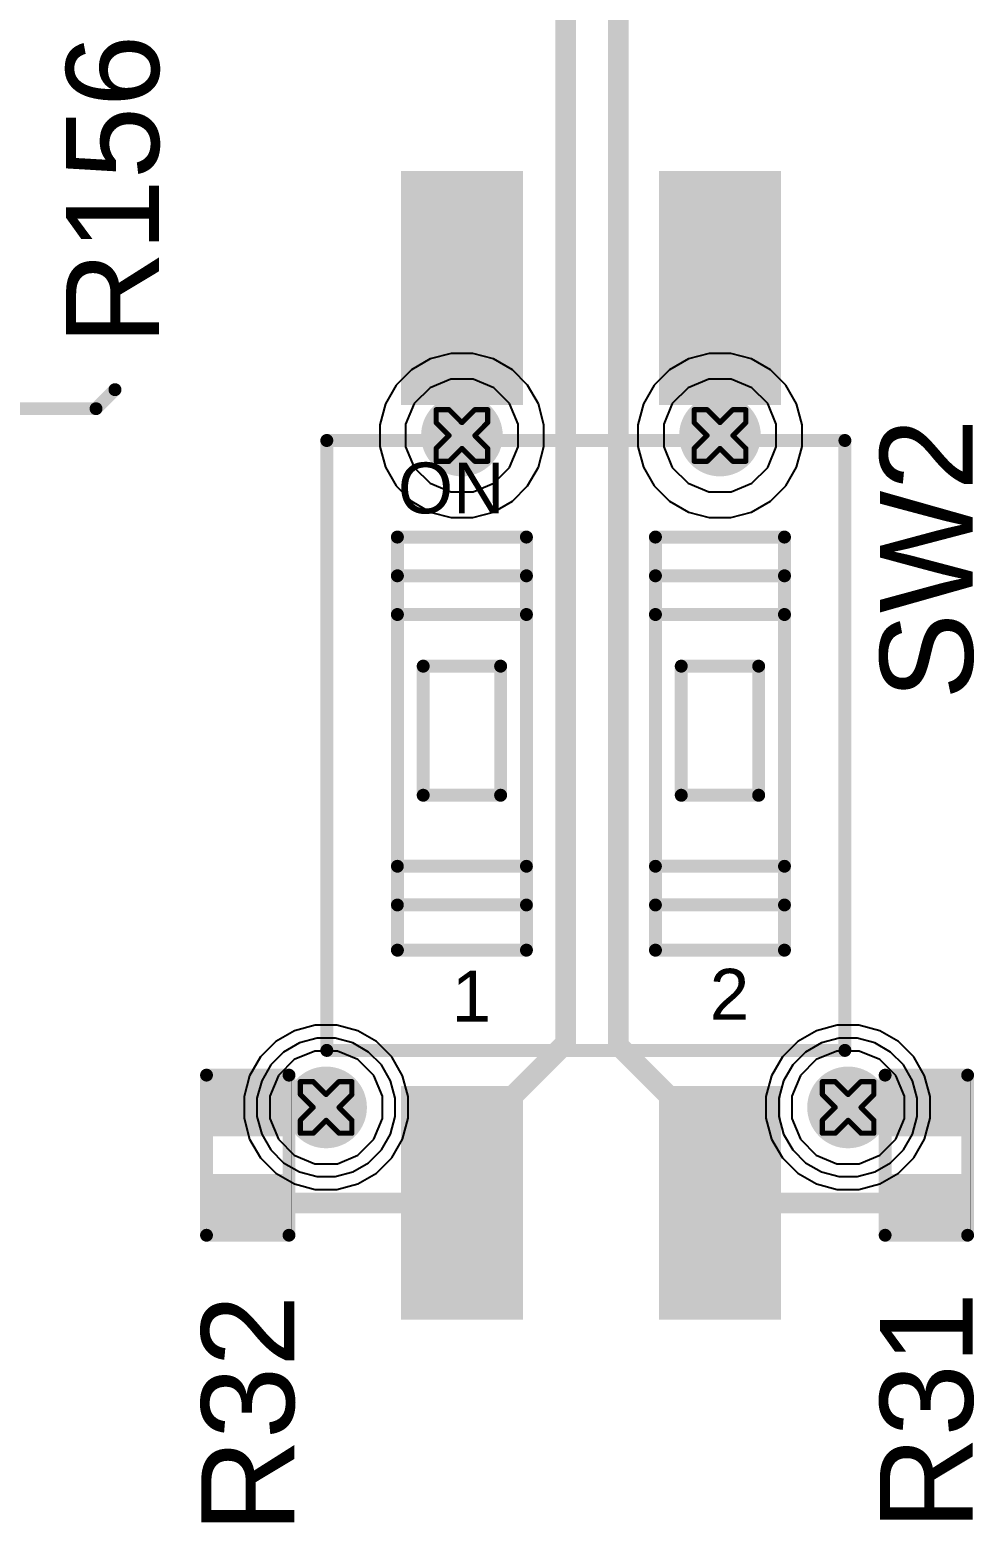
# Model space of a CAD drawing. Header units: inches. Extents: x 0 to 5379, y 0 to 5429.
# Drawn here: x 163.12 to 172.41, y 86.64 to 101.32 of the extents above; entities that cross this region are included whole.
import ezdxf

# ---------------------------------------------------------------- set-up
doc = ezdxf.new("R2010")
doc.units = ezdxf.units.IN
for name, color, linetype in [('Bottom Layer', 5, 'Continuous'), ('Bottom Solder', 6, 'Continuous'), ('Drill Drawing', 1, 'Continuous'), ('GND01', 16, 'Continuous'), ('GND02', 76, 'Continuous'), ('PWR', 156, 'Continuous'), ('SIG 01', 90, 'Continuous'), ('Top Layer', 1, 'Continuous'), ('Top Overlay', 2, 'Continuous'), ('Top Paste', 8, 'Continuous'), ('Top Solder', 216, 'Continuous'), ('Via Holes', 16, 'Continuous')]:
    doc.layers.add(name, color=color, linetype=linetype)
doc.styles.add('Arial', font='', dxfattribs={"height": 0.2})
doc.styles.get('Arial').set_extended_font_data('Arial')

# ---------------------------------------------------------------- blocks, each defined once
blk = doc.blocks.new('DSIC02LSGET_200')
at = {"layer": 'Top Layer'}
for points in [[(-3.4, 1.82), (-3.4, 0.72), (-5.6, 0.72), (-5.6, 1.82)], [(5.6, 1.82), (5.6, 0.72), (3.4, 0.72), (3.4, 1.82)], [(-3.4, -0.72), (-3.4, -1.82), (-5.6, -1.82), (-5.6, -0.72)], [(5.6, -0.72), (5.6, -1.82), (3.4, -1.82), (3.4, -0.72)]]:
    blk.add_hatch(color=1, dxfattribs=at).paths.add_polyline_path(points)
at = {"layer": 'Top Paste'}
for points in [[(-3.4, 1.82), (-3.4, 0.72), (-5.6, 0.72), (-5.6, 1.82)], [(5.6, 1.82), (5.6, 0.72), (3.4, 0.72), (3.4, 1.82)], [(-3.4, -0.72), (-3.4, -1.82), (-5.6, -1.82), (-5.6, -0.72)], [(5.6, -0.72), (5.6, -1.82), (3.4, -1.82), (3.4, -0.72)]]:
    blk.add_hatch(color=8, dxfattribs=at).paths.add_polyline_path(points)
at = {"layer": 'Top Solder'}
for points in [[(-3.35, 1.87), (-3.35, 0.67), (-5.65, 0.67), (-5.65, 1.87)], [(5.65, 1.87), (5.65, 0.67), (3.35, 0.67), (3.35, 1.87)], [(-3.35, -0.67), (-3.35, -1.87), (-5.65, -1.87), (-5.65, -0.67)], [(5.65, -0.67), (5.65, -1.87), (3.35, -1.87), (3.35, -0.67)]]:
    blk.add_hatch(color=216, dxfattribs=at).paths.add_polyline_path(points)
at = {"layer": 'Top Overlay'}
for points in [[(-3, 2.6, 0.127, 0.127, 0), (3, 2.6, 0.127, 0.127, 0)], [(-3, 2.6, 0.127, 0.127, 0), (-3, -2.5, 0.127, 0.127, 0)], [(3, 2.6, 0.127, 0.127, 0), (3, -2.5, 0.127, 0.127, 0)], [(-2.014, 1.905, 0.127, 0.127, 0), (2.05, 1.905, 0.127, 0.127, 0)], [(-2.014, 1.905, 0.127, 0.127, 0), (-2.014, 0.635, 0.127, 0.127, 0)], [(-1.569, 1.905, 0.127, 0.127, 0), (-1.569, 0.635, 0.127, 0.127, 0)], [(-1.188, 1.905, 0.127, 0.127, 0), (-1.188, 0.635, 0.127, 0.127, 0)], [(1.288, 1.905, 0.127, 0.127, 0), (1.288, 0.635, 0.127, 0.127, 0)], [(1.669, 1.905, 0.127, 0.127, 0), (1.669, 0.635, 0.127, 0.127, 0)], [(2.05, 1.905, 0.127, 0.127, 0), (2.05, 0.635, 0.127, 0.127, 0)], [(-0.49, 1.651, 0.127, 0.127, 0), (0.78, 1.651, 0.127, 0.127, 0)], [(-0.49, 1.651, 0.127, 0.127, 0), (-0.49, 0.889, 0.127, 0.127, 0)], [(0.78, 1.651, 0.127, 0.127, 0), (0.78, 0.889, 0.127, 0.127, 0)], [(-0.49, 0.889, 0.127, 0.127, 0), (0.78, 0.889, 0.127, 0.127, 0)], [(-2.014, 0.635, 0.127, 0.127, 0), (2.05, 0.635, 0.127, 0.127, 0)], [(-2.014, -0.635, 0.127, 0.127, 0), (2.05, -0.635, 0.127, 0.127, 0)], [(-2.014, -0.635, 0.127, 0.127, 0), (-2.014, -1.905, 0.127, 0.127, 0)], [(-1.569, -0.635, 0.127, 0.127, 0), (-1.569, -1.905, 0.127, 0.127, 0)], [(-1.188, -0.635, 0.127, 0.127, 0), (-1.188, -1.905, 0.127, 0.127, 0)], [(1.288, -0.635, 0.127, 0.127, 0), (1.288, -1.905, 0.127, 0.127, 0)], [(1.669, -0.635, 0.127, 0.127, 0), (1.669, -1.905, 0.127, 0.127, 0)], [(2.05, -0.635, 0.127, 0.127, 0), (2.05, -1.905, 0.127, 0.127, 0)], [(-0.49, -0.889, 0.127, 0.127, 0), (0.78, -0.889, 0.127, 0.127, 0)], [(-0.49, -0.889, 0.127, 0.127, 0), (-0.49, -1.651, 0.127, 0.127, 0)], [(0.78, -0.889, 0.127, 0.127, 0), (0.78, -1.651, 0.127, 0.127, 0)], [(-0.49, -1.651, 0.127, 0.127, 0), (0.78, -1.651, 0.127, 0.127, 0)], [(-2.014, -1.905, 0.127, 0.127, 0), (2.05, -1.905, 0.127, 0.127, 0)], [(-3, -2.5, 0.127, 0.127, 0), (3, -2.5, 0.127, 0.127, 0)]]:
    blk.add_lwpolyline(points, format="xyseb", dxfattribs=at)
for points in [[(-3.032, 2.6, 0.0635, 0.0635, 1), (-2.968, 2.6, 0.0635, 0.0635, 1)], [(-3.032, 2.6, 0.0635, 0.0635, 1), (-2.968, 2.6, 0.0635, 0.0635, 1)], [(2.968, 2.6, 0.0635, 0.0635, 1), (3.032, 2.6, 0.0635, 0.0635, 1)], [(2.968, 2.6, 0.0635, 0.0635, 1), (3.032, 2.6, 0.0635, 0.0635, 1)], [(-2.046, 1.905, 0.0635, 0.0635, 1), (-1.982, 1.905, 0.0635, 0.0635, 1)], [(-2.046, 1.905, 0.0635, 0.0635, 1), (-1.982, 1.905, 0.0635, 0.0635, 1)], [(-1.601, 1.905, 0.0635, 0.0635, 1), (-1.538, 1.905, 0.0635, 0.0635, 1)], [(-1.22, 1.905, 0.0635, 0.0635, 1), (-1.157, 1.905, 0.0635, 0.0635, 1)], [(1.256, 1.905, 0.0635, 0.0635, 1), (1.32, 1.905, 0.0635, 0.0635, 1)], [(1.637, 1.905, 0.0635, 0.0635, 1), (1.701, 1.905, 0.0635, 0.0635, 1)], [(2.018, 1.905, 0.0635, 0.0635, 1), (2.082, 1.905, 0.0635, 0.0635, 1)], [(2.018, 1.905, 0.0635, 0.0635, 1), (2.082, 1.905, 0.0635, 0.0635, 1)], [(-0.522, 1.651, 0.0635, 0.0635, 1), (-0.458, 1.651, 0.0635, 0.0635, 1)], [(-0.522, 1.651, 0.0635, 0.0635, 1), (-0.458, 1.651, 0.0635, 0.0635, 1)], [(0.748, 1.651, 0.0635, 0.0635, 1), (0.812, 1.651, 0.0635, 0.0635, 1)], [(0.748, 1.651, 0.0635, 0.0635, 1), (0.812, 1.651, 0.0635, 0.0635, 1)], [(-0.522, 0.889, 0.0635, 0.0635, 1), (-0.458, 0.889, 0.0635, 0.0635, 1)], [(-0.522, 0.889, 0.0635, 0.0635, 1), (-0.458, 0.889, 0.0635, 0.0635, 1)], [(0.748, 0.889, 0.0635, 0.0635, 1), (0.812, 0.889, 0.0635, 0.0635, 1)], [(0.748, 0.889, 0.0635, 0.0635, 1), (0.812, 0.889, 0.0635, 0.0635, 1)], [(-2.046, 0.635, 0.0635, 0.0635, 1), (-1.982, 0.635, 0.0635, 0.0635, 1)], [(-2.046, 0.635, 0.0635, 0.0635, 1), (-1.982, 0.635, 0.0635, 0.0635, 1)], [(-1.601, 0.635, 0.0635, 0.0635, 1), (-1.538, 0.635, 0.0635, 0.0635, 1)], [(-1.22, 0.635, 0.0635, 0.0635, 1), (-1.157, 0.635, 0.0635, 0.0635, 1)], [(1.256, 0.635, 0.0635, 0.0635, 1), (1.32, 0.635, 0.0635, 0.0635, 1)], [(1.637, 0.635, 0.0635, 0.0635, 1), (1.701, 0.635, 0.0635, 0.0635, 1)], [(2.018, 0.635, 0.0635, 0.0635, 1), (2.082, 0.635, 0.0635, 0.0635, 1)], [(2.018, 0.635, 0.0635, 0.0635, 1), (2.082, 0.635, 0.0635, 0.0635, 1)], [(-2.046, -0.635, 0.0635, 0.0635, 1), (-1.982, -0.635, 0.0635, 0.0635, 1)], [(-2.046, -0.635, 0.0635, 0.0635, 1), (-1.982, -0.635, 0.0635, 0.0635, 1)], [(-1.601, -0.635, 0.0635, 0.0635, 1), (-1.538, -0.635, 0.0635, 0.0635, 1)], [(-1.22, -0.635, 0.0635, 0.0635, 1), (-1.157, -0.635, 0.0635, 0.0635, 1)], [(1.256, -0.635, 0.0635, 0.0635, 1), (1.32, -0.635, 0.0635, 0.0635, 1)], [(1.637, -0.635, 0.0635, 0.0635, 1), (1.701, -0.635, 0.0635, 0.0635, 1)], [(2.018, -0.635, 0.0635, 0.0635, 1), (2.082, -0.635, 0.0635, 0.0635, 1)], [(2.018, -0.635, 0.0635, 0.0635, 1), (2.082, -0.635, 0.0635, 0.0635, 1)], [(-0.522, -0.889, 0.0635, 0.0635, 1), (-0.458, -0.889, 0.0635, 0.0635, 1)], [(-0.522, -0.889, 0.0635, 0.0635, 1), (-0.458, -0.889, 0.0635, 0.0635, 1)], [(0.748, -0.889, 0.0635, 0.0635, 1), (0.812, -0.889, 0.0635, 0.0635, 1)], [(0.748, -0.889, 0.0635, 0.0635, 1), (0.812, -0.889, 0.0635, 0.0635, 1)], [(-0.522, -1.651, 0.0635, 0.0635, 1), (-0.458, -1.651, 0.0635, 0.0635, 1)], [(-0.522, -1.651, 0.0635, 0.0635, 1), (-0.458, -1.651, 0.0635, 0.0635, 1)], [(0.748, -1.651, 0.0635, 0.0635, 1), (0.812, -1.651, 0.0635, 0.0635, 1)], [(0.748, -1.651, 0.0635, 0.0635, 1), (0.812, -1.651, 0.0635, 0.0635, 1)], [(-2.046, -1.905, 0.0635, 0.0635, 1), (-1.982, -1.905, 0.0635, 0.0635, 1)], [(-2.046, -1.905, 0.0635, 0.0635, 1), (-1.982, -1.905, 0.0635, 0.0635, 1)], [(-1.601, -1.905, 0.0635, 0.0635, 1), (-1.538, -1.905, 0.0635, 0.0635, 1)], [(-1.22, -1.905, 0.0635, 0.0635, 1), (-1.157, -1.905, 0.0635, 0.0635, 1)], [(1.256, -1.905, 0.0635, 0.0635, 1), (1.32, -1.905, 0.0635, 0.0635, 1)], [(1.637, -1.905, 0.0635, 0.0635, 1), (1.701, -1.905, 0.0635, 0.0635, 1)], [(2.018, -1.905, 0.0635, 0.0635, 1), (2.082, -1.905, 0.0635, 0.0635, 1)], [(2.018, -1.905, 0.0635, 0.0635, 1), (2.082, -1.905, 0.0635, 0.0635, 1)], [(-3.032, -2.5, 0.0635, 0.0635, 1), (-2.968, -2.5, 0.0635, 0.0635, 1)], [(-3.032, -2.5, 0.0635, 0.0635, 1), (-2.968, -2.5, 0.0635, 0.0635, 1)], [(2.968, -2.5, 0.0635, 0.0635, 1), (3.032, -2.5, 0.0635, 0.0635, 1)], [(2.968, -2.5, 0.0635, 0.0635, 1), (3.032, -2.5, 0.0635, 0.0635, 1)]]:
    blk.add_lwpolyline(points, format="xyseb", close=True, dxfattribs=at)
at = {"layer": 'Top Overlay', "style": 'Arial'}
for s, p in [('ON', (2.283, 1.9)), ('1', (-2.716, 1.37)), ('2', (-2.698, -1.17))]:
    blk.add_text(s, height=0.5, rotation=270, dxfattribs=at).set_placement(p)
blk = doc.blocks.new('R___0402_707')
at = {"layer": 'Top Layer'}
for points in [[(-0.699, -0.318), (-0.699, 0.318), (-0.241, 0.318), (-0.241, -0.318)], [(0.241, -0.318), (0.241, 0.318), (0.699, 0.318), (0.699, -0.318)]]:
    blk.add_hatch(color=1, dxfattribs=at).paths.add_polyline_path(points)
at = {"layer": 'Top Paste'}
for points in [[(-0.699, -0.318), (-0.699, 0.318), (-0.241, 0.318), (-0.241, -0.318)], [(0.241, -0.318), (0.241, 0.318), (0.699, 0.318), (0.699, -0.318)]]:
    blk.add_hatch(color=8, dxfattribs=at).paths.add_polyline_path(points)
at = {"layer": 'Top Solder'}
for points in [[(-0.754, -0.373), (-0.754, 0.373), (-0.186, 0.373), (-0.186, -0.373)], [(0.186, -0.373), (0.186, 0.373), (0.754, 0.373), (0.754, -0.373)]]:
    blk.add_hatch(color=216, dxfattribs=at).paths.add_polyline_path(points)
at = {"layer": 'Top Overlay'}
for points in [[(-0.787, 0.406, 0.127, 0.127, 0), (0.787, 0.406, 0.127, 0.127, 0)], [(-0.787, 0.406, 0.127, 0.127, 0), (-0.787, -0.406, 0.127, 0.127, 0)], [(0.787, 0.406, 0.127, 0.127, 0), (0.787, -0.406, 0.127, 0.127, 0)], [(-0.787, -0.406, 0.127, 0.127, 0), (0.787, -0.406, 0.127, 0.127, 0)], [(-0.813, -0.432, 0.00323, 0.00323, 0), (0.813, -0.432, 0.00323, 0.00323, 0)]]:
    blk.add_lwpolyline(points, format="xyseb", dxfattribs=at)
for points in [[(-0.819, 0.406, 0.0635, 0.0635, 1), (-0.756, 0.406, 0.0635, 0.0635, 1)], [(-0.819, 0.406, 0.0635, 0.0635, 1), (-0.756, 0.406, 0.0635, 0.0635, 1)], [(0.756, 0.406, 0.0635, 0.0635, 1), (0.819, 0.406, 0.0635, 0.0635, 1)], [(0.756, 0.406, 0.0635, 0.0635, 1), (0.819, 0.406, 0.0635, 0.0635, 1)], [(-0.819, -0.406, 0.0635, 0.0635, 1), (-0.756, -0.406, 0.0635, 0.0635, 1)], [(-0.819, -0.406, 0.0635, 0.0635, 1), (-0.756, -0.406, 0.0635, 0.0635, 1)], [(-0.814, -0.432, 0.00161, 0.00161, 1), (-0.812, -0.432, 0.00161, 0.00161, 1)], [(0.756, -0.406, 0.0635, 0.0635, 1), (0.819, -0.406, 0.0635, 0.0635, 1)], [(0.756, -0.406, 0.0635, 0.0635, 1), (0.819, -0.406, 0.0635, 0.0635, 1)], [(0.812, -0.432, 0.00161, 0.00161, 1), (0.814, -0.432, 0.00161, 0.00161, 1)]]:
    blk.add_lwpolyline(points, format="xyseb", close=True, dxfattribs=at)
blk = doc.blocks.new('R___0402_708')
at = {"layer": 'Top Layer'}
for points in [[(-0.699, -0.318), (-0.699, 0.318), (-0.241, 0.318), (-0.241, -0.318)], [(0.241, -0.318), (0.241, 0.318), (0.699, 0.318), (0.699, -0.318)]]:
    blk.add_hatch(color=1, dxfattribs=at).paths.add_polyline_path(points)
at = {"layer": 'Top Paste'}
for points in [[(-0.699, -0.318), (-0.699, 0.318), (-0.241, 0.318), (-0.241, -0.318)], [(0.241, -0.318), (0.241, 0.318), (0.699, 0.318), (0.699, -0.318)]]:
    blk.add_hatch(color=8, dxfattribs=at).paths.add_polyline_path(points)
at = {"layer": 'Top Solder'}
for points in [[(-0.754, -0.373), (-0.754, 0.373), (-0.186, 0.373), (-0.186, -0.373)], [(0.186, -0.373), (0.186, 0.373), (0.754, 0.373), (0.754, -0.373)]]:
    blk.add_hatch(color=216, dxfattribs=at).paths.add_polyline_path(points)
at = {"layer": 'Top Overlay'}
for points in [[(-0.787, 0.406, 0.127, 0.127, 0), (0.787, 0.406, 0.127, 0.127, 0)], [(-0.787, 0.406, 0.127, 0.127, 0), (-0.787, -0.406, 0.127, 0.127, 0)], [(0.787, 0.406, 0.127, 0.127, 0), (0.787, -0.406, 0.127, 0.127, 0)], [(-0.787, -0.406, 0.127, 0.127, 0), (0.787, -0.406, 0.127, 0.127, 0)], [(-0.813, -0.432, 0.00323, 0.00323, 0), (0.813, -0.432, 0.00323, 0.00323, 0)]]:
    blk.add_lwpolyline(points, format="xyseb", dxfattribs=at)
for points in [[(-0.819, 0.406, 0.0635, 0.0635, 1), (-0.756, 0.406, 0.0635, 0.0635, 1)], [(-0.819, 0.406, 0.0635, 0.0635, 1), (-0.756, 0.406, 0.0635, 0.0635, 1)], [(0.756, 0.406, 0.0635, 0.0635, 1), (0.819, 0.406, 0.0635, 0.0635, 1)], [(0.756, 0.406, 0.0635, 0.0635, 1), (0.819, 0.406, 0.0635, 0.0635, 1)], [(-0.819, -0.406, 0.0635, 0.0635, 1), (-0.756, -0.406, 0.0635, 0.0635, 1)], [(-0.819, -0.406, 0.0635, 0.0635, 1), (-0.756, -0.406, 0.0635, 0.0635, 1)], [(-0.814, -0.432, 0.00161, 0.00161, 1), (-0.812, -0.432, 0.00161, 0.00161, 1)], [(0.756, -0.406, 0.0635, 0.0635, 1), (0.819, -0.406, 0.0635, 0.0635, 1)], [(0.756, -0.406, 0.0635, 0.0635, 1), (0.819, -0.406, 0.0635, 0.0635, 1)], [(0.812, -0.432, 0.00161, 0.00161, 1), (0.814, -0.432, 0.00161, 0.00161, 1)]]:
    blk.add_lwpolyline(points, format="xyseb", close=True, dxfattribs=at)

msp = doc.modelspace()

# ---------------------------------------------------------------- hatches: boundary and pattern name
at = {"layer": 'Bottom Layer'}
h = msp.add_hatch(color=5, dxfattribs=at)
edge = h.paths.add_edge_path()
edge.add_arc((167.371, 97.333), 0.3, 0, 360)
h = msp.add_hatch(color=5, dxfattribs=at)
edge = h.paths.add_edge_path()
edge.add_arc((169.911, 97.333), 0.3, 0, 360)
h = msp.add_hatch(color=5, dxfattribs=at)
edge = h.paths.add_edge_path()
edge.add_arc((166.034, 90.723), 0.3, 0, 360)
h = msp.add_hatch(color=5, dxfattribs=at)
edge = h.paths.add_edge_path()
edge.add_arc((171.172, 90.723), 0.3, 0, 360)
at = {"layer": 'Bottom Solder'}
h = msp.add_hatch(color=6, dxfattribs=at)
edge = h.paths.add_edge_path()
edge.add_arc((167.371, 97.333), 0.402, 0, 360)
h = msp.add_hatch(color=6, dxfattribs=at)
edge = h.paths.add_edge_path()
edge.add_arc((169.911, 97.333), 0.402, 0, 360)
h = msp.add_hatch(color=6, dxfattribs=at)
edge = h.paths.add_edge_path()
edge.add_arc((166.034, 90.723), 0.402, 0, 360)
h = msp.add_hatch(color=6, dxfattribs=at)
edge = h.paths.add_edge_path()
edge.add_arc((171.172, 90.723), 0.402, 0, 360)
at = {"layer": 'GND01'}
h = msp.add_hatch(color=16, dxfattribs=at)
edge = h.paths.add_edge_path()
edge.add_arc((167.371, 97.333), 0.3, 0, 360)
h = msp.add_hatch(color=16, dxfattribs=at)
edge = h.paths.add_edge_path()
edge.add_arc((169.911, 97.333), 0.3, 0, 360)
h = msp.add_hatch(color=16, dxfattribs=at)
edge = h.paths.add_edge_path()
edge.add_arc((166.034, 90.723), 0.3, 0, 360)
h = msp.add_hatch(color=16, dxfattribs=at)
edge = h.paths.add_edge_path()
edge.add_arc((171.172, 90.723), 0.3, 0, 360)
at = {"layer": 'GND02'}
h = msp.add_hatch(color=76, dxfattribs=at)
edge = h.paths.add_edge_path()
edge.add_arc((167.371, 97.333), 0.3, 0, 360)
h = msp.add_hatch(color=76, dxfattribs=at)
edge = h.paths.add_edge_path()
edge.add_arc((169.911, 97.333), 0.3, 0, 360)
h = msp.add_hatch(color=76, dxfattribs=at)
edge = h.paths.add_edge_path()
edge.add_arc((166.034, 90.723), 0.3, 0, 360)
h = msp.add_hatch(color=76, dxfattribs=at)
edge = h.paths.add_edge_path()
edge.add_arc((171.172, 90.723), 0.3, 0, 360)
at = {"layer": 'PWR'}
h = msp.add_hatch(color=156, dxfattribs=at)
edge = h.paths.add_edge_path()
edge.add_arc((167.371, 97.333), 0.3, 0, 360)
h = msp.add_hatch(color=156, dxfattribs=at)
edge = h.paths.add_edge_path()
edge.add_arc((169.911, 97.333), 0.3, 0, 360)
h = msp.add_hatch(color=156, dxfattribs=at)
edge = h.paths.add_edge_path()
edge.add_arc((166.034, 90.723), 0.3, 0, 360)
h = msp.add_hatch(color=156, dxfattribs=at)
edge = h.paths.add_edge_path()
edge.add_arc((171.172, 90.723), 0.3, 0, 360)
at = {"layer": 'SIG 01'}
h = msp.add_hatch(color=90, dxfattribs=at)
edge = h.paths.add_edge_path()
edge.add_arc((167.371, 97.333), 0.3, 0, 360)
h = msp.add_hatch(color=90, dxfattribs=at)
edge = h.paths.add_edge_path()
edge.add_arc((169.911, 97.333), 0.3, 0, 360)
h = msp.add_hatch(color=90, dxfattribs=at)
edge = h.paths.add_edge_path()
edge.add_arc((166.034, 90.723), 0.3, 0, 360)
h = msp.add_hatch(color=90, dxfattribs=at)
edge = h.paths.add_edge_path()
edge.add_arc((171.172, 90.723), 0.3, 0, 360)
at = {"layer": 'Top Layer'}
h = msp.add_hatch(color=1, dxfattribs=at)
edge = h.paths.add_edge_path()
edge.add_arc((167.371, 97.333), 0.3, 0, 360)
h = msp.add_hatch(color=1, dxfattribs=at)
edge = h.paths.add_edge_path()
edge.add_arc((169.911, 97.333), 0.3, 0, 360)
h = msp.add_hatch(color=1, dxfattribs=at)
edge = h.paths.add_edge_path()
edge.add_arc((166.034, 90.723), 0.3, 0, 360)
h = msp.add_hatch(color=1, dxfattribs=at)
edge = h.paths.add_edge_path()
edge.add_arc((171.172, 90.723), 0.3, 0, 360)
at = {"layer": 'Top Solder'}
h = msp.add_hatch(color=216, dxfattribs=at)
edge = h.paths.add_edge_path()
edge.add_arc((167.371, 97.333), 0.402, 0, 360)
h = msp.add_hatch(color=216, dxfattribs=at)
edge = h.paths.add_edge_path()
edge.add_arc((169.911, 97.333), 0.402, 0, 360)
h = msp.add_hatch(color=216, dxfattribs=at)
edge = h.paths.add_edge_path()
edge.add_arc((166.034, 90.723), 0.402, 0, 360)
h = msp.add_hatch(color=216, dxfattribs=at)
edge = h.paths.add_edge_path()
edge.add_arc((171.172, 90.723), 0.402, 0, 360)
at = {"layer": 'Via Holes'}
h = msp.add_hatch(color=7, dxfattribs=at)
edge = h.paths.add_edge_path()
edge.add_arc((167.371, 97.333), 0.15, 0, 360)
h = msp.add_hatch(color=7, dxfattribs=at)
edge = h.paths.add_edge_path()
edge.add_arc((169.911, 97.333), 0.15, 0, 360)
h = msp.add_hatch(color=7, dxfattribs=at)
edge = h.paths.add_edge_path()
edge.add_arc((166.034, 90.723), 0.15, 0, 360)
h = msp.add_hatch(color=7, dxfattribs=at)
edge = h.paths.add_edge_path()
edge.add_arc((171.172, 90.723), 0.15, 0, 360)

# ---------------------------------------------------------------- linework, layer by layer
at = {"layer": 'Bottom Layer'}
for p, q in [((167.06, 98.086), (166.875, 97.979)), ((167.265, 98.141), (167.06, 98.086)), ((167.478, 98.141), (167.265, 98.141)), ((167.683, 98.086), (167.478, 98.141)), ((167.868, 97.979), (167.683, 98.086)), ((169.6, 98.086), (169.415, 97.979)), ((169.805, 98.141), (169.6, 98.086)), ((170.018, 98.141), (169.805, 98.141)), ((170.223, 98.086), (170.018, 98.141)), ((170.408, 97.979), (170.223, 98.086)), ((166.875, 97.979), (166.725, 97.829)), ((168.018, 97.829), (167.868, 97.979)), ((169.415, 97.979), (169.265, 97.829)), ((170.558, 97.829), (170.408, 97.979)), ((166.725, 97.829), (166.618, 97.645)), ((168.124, 97.645), (168.018, 97.829)), ((169.265, 97.829), (169.158, 97.645)), ((170.664, 97.645), (170.558, 97.829)), ((166.618, 97.645), (166.563, 97.439)), ((168.179, 97.439), (168.124, 97.645)), ((169.158, 97.645), (169.103, 97.439)), ((170.719, 97.439), (170.664, 97.645)), ((166.563, 97.439), (166.563, 97.226)), ((168.179, 97.226), (168.179, 97.439)), ((169.103, 97.439), (169.103, 97.226)), ((170.719, 97.226), (170.719, 97.439)), ((166.563, 97.226), (166.618, 97.021)), ((168.124, 97.021), (168.179, 97.226)), ((169.103, 97.226), (169.158, 97.021)), ((170.664, 97.021), (170.719, 97.226)), ((166.618, 97.021), (166.725, 96.837)), ((168.018, 96.837), (168.124, 97.021)), ((169.158, 97.021), (169.265, 96.837)), ((170.558, 96.837), (170.664, 97.021)), ((166.725, 96.837), (166.875, 96.686)), ((167.868, 96.686), (168.018, 96.837)), ((169.265, 96.837), (169.415, 96.686)), ((170.408, 96.686), (170.558, 96.837)), ((166.875, 96.686), (167.06, 96.58)), ((167.683, 96.58), (167.868, 96.686)), ((169.415, 96.686), (169.6, 96.58)), ((170.223, 96.58), (170.408, 96.686)), ((167.06, 96.58), (167.265, 96.525)), ((167.265, 96.525), (167.478, 96.525)), ((167.478, 96.525), (167.683, 96.58)), ((169.6, 96.58), (169.805, 96.525)), ((169.805, 96.525), (170.018, 96.525)), ((170.018, 96.525), (170.223, 96.58)), ((165.722, 91.476), (165.538, 91.37)), ((165.928, 91.531), (165.722, 91.476)), ((166.141, 91.531), (165.928, 91.531)), ((166.346, 91.476), (166.141, 91.531)), ((166.53, 91.37), (166.346, 91.476)), ((170.86, 91.476), (170.676, 91.37)), ((171.066, 91.531), (170.86, 91.476)), ((171.279, 91.531), (171.066, 91.531)), ((171.484, 91.476), (171.279, 91.531)), ((171.668, 91.37), (171.484, 91.476)), ((165.538, 91.37), (165.388, 91.219)), ((166.681, 91.219), (166.53, 91.37)), ((170.676, 91.37), (170.526, 91.219)), ((171.819, 91.219), (171.668, 91.37)), ((165.388, 91.219), (165.281, 91.035)), ((166.787, 91.035), (166.681, 91.219)), ((170.526, 91.219), (170.419, 91.035)), ((171.925, 91.035), (171.819, 91.219)), ((165.281, 91.035), (165.226, 90.83)), ((166.842, 90.83), (166.787, 91.035)), ((170.419, 91.035), (170.364, 90.83)), ((171.98, 90.83), (171.925, 91.035)), ((165.226, 90.83), (165.226, 90.617)), ((166.842, 90.617), (166.842, 90.83)), ((170.364, 90.83), (170.364, 90.617)), ((171.98, 90.617), (171.98, 90.83)), ((165.226, 90.617), (165.281, 90.411)), ((166.787, 90.411), (166.842, 90.617)), ((170.364, 90.617), (170.419, 90.411)), ((171.925, 90.411), (171.98, 90.617)), ((165.281, 90.411), (165.388, 90.227)), ((166.681, 90.227), (166.787, 90.411)), ((170.419, 90.411), (170.526, 90.227)), ((171.819, 90.227), (171.925, 90.411)), ((165.388, 90.227), (165.538, 90.077)), ((166.53, 90.077), (166.681, 90.227)), ((170.526, 90.227), (170.676, 90.077)), ((171.668, 90.077), (171.819, 90.227)), ((165.538, 90.077), (165.722, 89.97)), ((166.346, 89.97), (166.53, 90.077)), ((170.676, 90.077), (170.86, 89.97)), ((171.484, 89.97), (171.668, 90.077)), ((165.722, 89.97), (165.928, 89.915)), ((165.928, 89.915), (166.141, 89.915)), ((166.141, 89.915), (166.346, 89.97)), ((170.86, 89.97), (171.066, 89.915)), ((171.066, 89.915), (171.279, 89.915)), ((171.279, 89.915), (171.484, 89.97))]:
    msp.add_line(p, q, dxfattribs=at)
at = {"layer": 'Drill Drawing'}
for points in [[(167.117, 97.46, 0.0508, 0.0508, 0), (167.117, 97.587, 0.0508, 0.0508, 0)], [(167.117, 97.587, 0.0508, 0.0508, 0), (167.244, 97.587, 0.0508, 0.0508, 0)], [(167.117, 97.46, 0.0508, 0.0508, 0), (167.244, 97.333, 0.0508, 0.0508, 0)], [(167.244, 97.587, 0.0508, 0.0508, 0), (167.371, 97.46, 0.0508, 0.0508, 0)], [(167.371, 97.46, 0.0508, 0.0508, 0), (167.498, 97.587, 0.0508, 0.0508, 0)], [(167.498, 97.587, 0.0508, 0.0508, 0), (167.625, 97.587, 0.0508, 0.0508, 0)], [(167.498, 97.333, 0.0508, 0.0508, 0), (167.625, 97.46, 0.0508, 0.0508, 0)], [(167.625, 97.46, 0.0508, 0.0508, 0), (167.625, 97.587, 0.0508, 0.0508, 0)], [(169.657, 97.46, 0.0508, 0.0508, 0), (169.657, 97.587, 0.0508, 0.0508, 0)], [(169.657, 97.587, 0.0508, 0.0508, 0), (169.784, 97.587, 0.0508, 0.0508, 0)], [(169.657, 97.46, 0.0508, 0.0508, 0), (169.784, 97.333, 0.0508, 0.0508, 0)], [(169.784, 97.587, 0.0508, 0.0508, 0), (169.911, 97.46, 0.0508, 0.0508, 0)], [(169.911, 97.46, 0.0508, 0.0508, 0), (170.038, 97.587, 0.0508, 0.0508, 0)], [(170.038, 97.587, 0.0508, 0.0508, 0), (170.165, 97.587, 0.0508, 0.0508, 0)], [(170.038, 97.333, 0.0508, 0.0508, 0), (170.165, 97.46, 0.0508, 0.0508, 0)], [(170.165, 97.46, 0.0508, 0.0508, 0), (170.165, 97.587, 0.0508, 0.0508, 0)], [(167.117, 97.206, 0.0508, 0.0508, 0), (167.244, 97.333, 0.0508, 0.0508, 0)], [(167.498, 97.333, 0.0508, 0.0508, 0), (167.625, 97.206, 0.0508, 0.0508, 0)], [(169.657, 97.206, 0.0508, 0.0508, 0), (169.784, 97.333, 0.0508, 0.0508, 0)], [(170.038, 97.333, 0.0508, 0.0508, 0), (170.165, 97.206, 0.0508, 0.0508, 0)], [(167.117, 97.079, 0.0508, 0.0508, 0), (167.117, 97.206, 0.0508, 0.0508, 0)], [(167.244, 97.079, 0.0508, 0.0508, 0), (167.371, 97.206, 0.0508, 0.0508, 0)], [(167.371, 97.206, 0.0508, 0.0508, 0), (167.498, 97.079, 0.0508, 0.0508, 0)], [(167.625, 97.079, 0.0508, 0.0508, 0), (167.625, 97.206, 0.0508, 0.0508, 0)], [(169.657, 97.079, 0.0508, 0.0508, 0), (169.657, 97.206, 0.0508, 0.0508, 0)], [(169.784, 97.079, 0.0508, 0.0508, 0), (169.911, 97.206, 0.0508, 0.0508, 0)], [(169.911, 97.206, 0.0508, 0.0508, 0), (170.038, 97.079, 0.0508, 0.0508, 0)], [(170.165, 97.079, 0.0508, 0.0508, 0), (170.165, 97.206, 0.0508, 0.0508, 0)], [(167.117, 97.079, 0.0508, 0.0508, 0), (167.244, 97.079, 0.0508, 0.0508, 0)], [(167.498, 97.079, 0.0508, 0.0508, 0), (167.625, 97.079, 0.0508, 0.0508, 0)], [(169.657, 97.079, 0.0508, 0.0508, 0), (169.784, 97.079, 0.0508, 0.0508, 0)], [(170.038, 97.079, 0.0508, 0.0508, 0), (170.165, 97.079, 0.0508, 0.0508, 0)], [(165.78, 90.85, 0.0508, 0.0508, 0), (165.78, 90.977, 0.0508, 0.0508, 0)], [(165.78, 90.977, 0.0508, 0.0508, 0), (165.907, 90.977, 0.0508, 0.0508, 0)], [(165.78, 90.85, 0.0508, 0.0508, 0), (165.907, 90.723, 0.0508, 0.0508, 0)], [(165.907, 90.977, 0.0508, 0.0508, 0), (166.034, 90.85, 0.0508, 0.0508, 0)], [(166.034, 90.85, 0.0508, 0.0508, 0), (166.161, 90.977, 0.0508, 0.0508, 0)], [(166.161, 90.977, 0.0508, 0.0508, 0), (166.288, 90.977, 0.0508, 0.0508, 0)], [(166.161, 90.723, 0.0508, 0.0508, 0), (166.288, 90.85, 0.0508, 0.0508, 0)], [(166.288, 90.85, 0.0508, 0.0508, 0), (166.288, 90.977, 0.0508, 0.0508, 0)], [(170.918, 90.85, 0.0508, 0.0508, 0), (170.918, 90.977, 0.0508, 0.0508, 0)], [(170.918, 90.977, 0.0508, 0.0508, 0), (171.045, 90.977, 0.0508, 0.0508, 0)], [(170.918, 90.85, 0.0508, 0.0508, 0), (171.045, 90.723, 0.0508, 0.0508, 0)], [(171.045, 90.977, 0.0508, 0.0508, 0), (171.172, 90.85, 0.0508, 0.0508, 0)], [(171.172, 90.85, 0.0508, 0.0508, 0), (171.299, 90.977, 0.0508, 0.0508, 0)], [(171.299, 90.977, 0.0508, 0.0508, 0), (171.426, 90.977, 0.0508, 0.0508, 0)], [(171.299, 90.723, 0.0508, 0.0508, 0), (171.426, 90.85, 0.0508, 0.0508, 0)], [(171.426, 90.85, 0.0508, 0.0508, 0), (171.426, 90.977, 0.0508, 0.0508, 0)], [(165.78, 90.596, 0.0508, 0.0508, 0), (165.907, 90.723, 0.0508, 0.0508, 0)], [(166.161, 90.723, 0.0508, 0.0508, 0), (166.288, 90.596, 0.0508, 0.0508, 0)], [(170.918, 90.596, 0.0508, 0.0508, 0), (171.045, 90.723, 0.0508, 0.0508, 0)], [(171.299, 90.723, 0.0508, 0.0508, 0), (171.426, 90.596, 0.0508, 0.0508, 0)], [(165.78, 90.469, 0.0508, 0.0508, 0), (165.78, 90.596, 0.0508, 0.0508, 0)], [(165.907, 90.469, 0.0508, 0.0508, 0), (166.034, 90.596, 0.0508, 0.0508, 0)], [(166.034, 90.596, 0.0508, 0.0508, 0), (166.161, 90.469, 0.0508, 0.0508, 0)], [(166.288, 90.469, 0.0508, 0.0508, 0), (166.288, 90.596, 0.0508, 0.0508, 0)], [(170.918, 90.469, 0.0508, 0.0508, 0), (170.918, 90.596, 0.0508, 0.0508, 0)], [(171.045, 90.469, 0.0508, 0.0508, 0), (171.172, 90.596, 0.0508, 0.0508, 0)], [(171.172, 90.596, 0.0508, 0.0508, 0), (171.299, 90.469, 0.0508, 0.0508, 0)], [(171.426, 90.469, 0.0508, 0.0508, 0), (171.426, 90.596, 0.0508, 0.0508, 0)], [(165.78, 90.469, 0.0508, 0.0508, 0), (165.907, 90.469, 0.0508, 0.0508, 0)], [(166.161, 90.469, 0.0508, 0.0508, 0), (166.288, 90.469, 0.0508, 0.0508, 0)], [(170.918, 90.469, 0.0508, 0.0508, 0), (171.045, 90.469, 0.0508, 0.0508, 0)], [(171.299, 90.469, 0.0508, 0.0508, 0), (171.426, 90.469, 0.0508, 0.0508, 0)]]:
    msp.add_lwpolyline(points, format="xyseb", dxfattribs=at)
for points in [[(167.105, 97.587, 0.0254, 0.0254, 1), (167.13, 97.587, 0.0254, 0.0254, 1)], [(167.105, 97.587, 0.0254, 0.0254, 1), (167.13, 97.587, 0.0254, 0.0254, 1)], [(167.105, 97.46, 0.0254, 0.0254, 1), (167.13, 97.46, 0.0254, 0.0254, 1)], [(167.105, 97.46, 0.0254, 0.0254, 1), (167.13, 97.46, 0.0254, 0.0254, 1)], [(167.232, 97.587, 0.0254, 0.0254, 1), (167.257, 97.587, 0.0254, 0.0254, 1)], [(167.232, 97.587, 0.0254, 0.0254, 1), (167.257, 97.587, 0.0254, 0.0254, 1)], [(167.359, 97.46, 0.0254, 0.0254, 1), (167.384, 97.46, 0.0254, 0.0254, 1)], [(167.359, 97.46, 0.0254, 0.0254, 1), (167.384, 97.46, 0.0254, 0.0254, 1)], [(167.486, 97.587, 0.0254, 0.0254, 1), (167.511, 97.587, 0.0254, 0.0254, 1)], [(167.486, 97.587, 0.0254, 0.0254, 1), (167.511, 97.587, 0.0254, 0.0254, 1)], [(167.613, 97.587, 0.0254, 0.0254, 1), (167.638, 97.587, 0.0254, 0.0254, 1)], [(167.613, 97.587, 0.0254, 0.0254, 1), (167.638, 97.587, 0.0254, 0.0254, 1)], [(167.613, 97.46, 0.0254, 0.0254, 1), (167.638, 97.46, 0.0254, 0.0254, 1)], [(167.613, 97.46, 0.0254, 0.0254, 1), (167.638, 97.46, 0.0254, 0.0254, 1)], [(169.645, 97.587, 0.0254, 0.0254, 1), (169.67, 97.587, 0.0254, 0.0254, 1)], [(169.645, 97.587, 0.0254, 0.0254, 1), (169.67, 97.587, 0.0254, 0.0254, 1)], [(169.645, 97.46, 0.0254, 0.0254, 1), (169.67, 97.46, 0.0254, 0.0254, 1)], [(169.645, 97.46, 0.0254, 0.0254, 1), (169.67, 97.46, 0.0254, 0.0254, 1)], [(169.772, 97.587, 0.0254, 0.0254, 1), (169.797, 97.587, 0.0254, 0.0254, 1)], [(169.772, 97.587, 0.0254, 0.0254, 1), (169.797, 97.587, 0.0254, 0.0254, 1)], [(169.899, 97.46, 0.0254, 0.0254, 1), (169.924, 97.46, 0.0254, 0.0254, 1)], [(169.899, 97.46, 0.0254, 0.0254, 1), (169.924, 97.46, 0.0254, 0.0254, 1)], [(170.026, 97.587, 0.0254, 0.0254, 1), (170.051, 97.587, 0.0254, 0.0254, 1)], [(170.026, 97.587, 0.0254, 0.0254, 1), (170.051, 97.587, 0.0254, 0.0254, 1)], [(170.153, 97.587, 0.0254, 0.0254, 1), (170.178, 97.587, 0.0254, 0.0254, 1)], [(170.153, 97.587, 0.0254, 0.0254, 1), (170.178, 97.587, 0.0254, 0.0254, 1)], [(170.153, 97.46, 0.0254, 0.0254, 1), (170.178, 97.46, 0.0254, 0.0254, 1)], [(170.153, 97.46, 0.0254, 0.0254, 1), (170.178, 97.46, 0.0254, 0.0254, 1)], [(167.232, 97.333, 0.0254, 0.0254, 1), (167.257, 97.333, 0.0254, 0.0254, 1)], [(167.232, 97.333, 0.0254, 0.0254, 1), (167.257, 97.333, 0.0254, 0.0254, 1)], [(167.486, 97.333, 0.0254, 0.0254, 1), (167.511, 97.333, 0.0254, 0.0254, 1)], [(167.486, 97.333, 0.0254, 0.0254, 1), (167.511, 97.333, 0.0254, 0.0254, 1)], [(169.772, 97.333, 0.0254, 0.0254, 1), (169.797, 97.333, 0.0254, 0.0254, 1)], [(169.772, 97.333, 0.0254, 0.0254, 1), (169.797, 97.333, 0.0254, 0.0254, 1)], [(170.026, 97.333, 0.0254, 0.0254, 1), (170.051, 97.333, 0.0254, 0.0254, 1)], [(170.026, 97.333, 0.0254, 0.0254, 1), (170.051, 97.333, 0.0254, 0.0254, 1)], [(167.105, 97.206, 0.0254, 0.0254, 1), (167.13, 97.206, 0.0254, 0.0254, 1)], [(167.105, 97.206, 0.0254, 0.0254, 1), (167.13, 97.206, 0.0254, 0.0254, 1)], [(167.359, 97.206, 0.0254, 0.0254, 1), (167.384, 97.206, 0.0254, 0.0254, 1)], [(167.359, 97.206, 0.0254, 0.0254, 1), (167.384, 97.206, 0.0254, 0.0254, 1)], [(167.613, 97.206, 0.0254, 0.0254, 1), (167.638, 97.206, 0.0254, 0.0254, 1)], [(167.613, 97.206, 0.0254, 0.0254, 1), (167.638, 97.206, 0.0254, 0.0254, 1)], [(169.645, 97.206, 0.0254, 0.0254, 1), (169.67, 97.206, 0.0254, 0.0254, 1)], [(169.645, 97.206, 0.0254, 0.0254, 1), (169.67, 97.206, 0.0254, 0.0254, 1)], [(169.899, 97.206, 0.0254, 0.0254, 1), (169.924, 97.206, 0.0254, 0.0254, 1)], [(169.899, 97.206, 0.0254, 0.0254, 1), (169.924, 97.206, 0.0254, 0.0254, 1)], [(170.153, 97.206, 0.0254, 0.0254, 1), (170.178, 97.206, 0.0254, 0.0254, 1)], [(170.153, 97.206, 0.0254, 0.0254, 1), (170.178, 97.206, 0.0254, 0.0254, 1)], [(167.105, 97.079, 0.0254, 0.0254, 1), (167.13, 97.079, 0.0254, 0.0254, 1)], [(167.105, 97.079, 0.0254, 0.0254, 1), (167.13, 97.079, 0.0254, 0.0254, 1)], [(167.232, 97.079, 0.0254, 0.0254, 1), (167.257, 97.079, 0.0254, 0.0254, 1)], [(167.232, 97.079, 0.0254, 0.0254, 1), (167.257, 97.079, 0.0254, 0.0254, 1)], [(167.486, 97.079, 0.0254, 0.0254, 1), (167.511, 97.079, 0.0254, 0.0254, 1)], [(167.486, 97.079, 0.0254, 0.0254, 1), (167.511, 97.079, 0.0254, 0.0254, 1)], [(167.613, 97.079, 0.0254, 0.0254, 1), (167.638, 97.079, 0.0254, 0.0254, 1)], [(167.613, 97.079, 0.0254, 0.0254, 1), (167.638, 97.079, 0.0254, 0.0254, 1)], [(169.645, 97.079, 0.0254, 0.0254, 1), (169.67, 97.079, 0.0254, 0.0254, 1)], [(169.645, 97.079, 0.0254, 0.0254, 1), (169.67, 97.079, 0.0254, 0.0254, 1)], [(169.772, 97.079, 0.0254, 0.0254, 1), (169.797, 97.079, 0.0254, 0.0254, 1)], [(169.772, 97.079, 0.0254, 0.0254, 1), (169.797, 97.079, 0.0254, 0.0254, 1)], [(170.026, 97.079, 0.0254, 0.0254, 1), (170.051, 97.079, 0.0254, 0.0254, 1)], [(170.026, 97.079, 0.0254, 0.0254, 1), (170.051, 97.079, 0.0254, 0.0254, 1)], [(170.153, 97.079, 0.0254, 0.0254, 1), (170.178, 97.079, 0.0254, 0.0254, 1)], [(170.153, 97.079, 0.0254, 0.0254, 1), (170.178, 97.079, 0.0254, 0.0254, 1)], [(165.768, 90.977, 0.0254, 0.0254, 1), (165.793, 90.977, 0.0254, 0.0254, 1)], [(165.768, 90.977, 0.0254, 0.0254, 1), (165.793, 90.977, 0.0254, 0.0254, 1)], [(165.768, 90.85, 0.0254, 0.0254, 1), (165.793, 90.85, 0.0254, 0.0254, 1)], [(165.768, 90.85, 0.0254, 0.0254, 1), (165.793, 90.85, 0.0254, 0.0254, 1)], [(165.895, 90.977, 0.0254, 0.0254, 1), (165.92, 90.977, 0.0254, 0.0254, 1)], [(165.895, 90.977, 0.0254, 0.0254, 1), (165.92, 90.977, 0.0254, 0.0254, 1)], [(166.022, 90.85, 0.0254, 0.0254, 1), (166.047, 90.85, 0.0254, 0.0254, 1)], [(166.022, 90.85, 0.0254, 0.0254, 1), (166.047, 90.85, 0.0254, 0.0254, 1)], [(166.149, 90.977, 0.0254, 0.0254, 1), (166.174, 90.977, 0.0254, 0.0254, 1)], [(166.149, 90.977, 0.0254, 0.0254, 1), (166.174, 90.977, 0.0254, 0.0254, 1)], [(166.276, 90.977, 0.0254, 0.0254, 1), (166.301, 90.977, 0.0254, 0.0254, 1)], [(166.276, 90.977, 0.0254, 0.0254, 1), (166.301, 90.977, 0.0254, 0.0254, 1)], [(166.276, 90.85, 0.0254, 0.0254, 1), (166.301, 90.85, 0.0254, 0.0254, 1)], [(166.276, 90.85, 0.0254, 0.0254, 1), (166.301, 90.85, 0.0254, 0.0254, 1)], [(170.906, 90.977, 0.0254, 0.0254, 1), (170.931, 90.977, 0.0254, 0.0254, 1)], [(170.906, 90.977, 0.0254, 0.0254, 1), (170.931, 90.977, 0.0254, 0.0254, 1)], [(170.906, 90.85, 0.0254, 0.0254, 1), (170.931, 90.85, 0.0254, 0.0254, 1)], [(170.906, 90.85, 0.0254, 0.0254, 1), (170.931, 90.85, 0.0254, 0.0254, 1)], [(171.033, 90.977, 0.0254, 0.0254, 1), (171.058, 90.977, 0.0254, 0.0254, 1)], [(171.033, 90.977, 0.0254, 0.0254, 1), (171.058, 90.977, 0.0254, 0.0254, 1)], [(171.16, 90.85, 0.0254, 0.0254, 1), (171.185, 90.85, 0.0254, 0.0254, 1)], [(171.16, 90.85, 0.0254, 0.0254, 1), (171.185, 90.85, 0.0254, 0.0254, 1)], [(171.287, 90.977, 0.0254, 0.0254, 1), (171.312, 90.977, 0.0254, 0.0254, 1)], [(171.287, 90.977, 0.0254, 0.0254, 1), (171.312, 90.977, 0.0254, 0.0254, 1)], [(171.414, 90.977, 0.0254, 0.0254, 1), (171.439, 90.977, 0.0254, 0.0254, 1)], [(171.414, 90.977, 0.0254, 0.0254, 1), (171.439, 90.977, 0.0254, 0.0254, 1)], [(171.414, 90.85, 0.0254, 0.0254, 1), (171.439, 90.85, 0.0254, 0.0254, 1)], [(171.414, 90.85, 0.0254, 0.0254, 1), (171.439, 90.85, 0.0254, 0.0254, 1)], [(165.895, 90.723, 0.0254, 0.0254, 1), (165.92, 90.723, 0.0254, 0.0254, 1)], [(165.895, 90.723, 0.0254, 0.0254, 1), (165.92, 90.723, 0.0254, 0.0254, 1)], [(166.149, 90.723, 0.0254, 0.0254, 1), (166.174, 90.723, 0.0254, 0.0254, 1)], [(166.149, 90.723, 0.0254, 0.0254, 1), (166.174, 90.723, 0.0254, 0.0254, 1)], [(171.033, 90.723, 0.0254, 0.0254, 1), (171.058, 90.723, 0.0254, 0.0254, 1)], [(171.033, 90.723, 0.0254, 0.0254, 1), (171.058, 90.723, 0.0254, 0.0254, 1)], [(171.287, 90.723, 0.0254, 0.0254, 1), (171.312, 90.723, 0.0254, 0.0254, 1)], [(171.287, 90.723, 0.0254, 0.0254, 1), (171.312, 90.723, 0.0254, 0.0254, 1)], [(165.768, 90.596, 0.0254, 0.0254, 1), (165.793, 90.596, 0.0254, 0.0254, 1)], [(165.768, 90.596, 0.0254, 0.0254, 1), (165.793, 90.596, 0.0254, 0.0254, 1)], [(166.022, 90.596, 0.0254, 0.0254, 1), (166.047, 90.596, 0.0254, 0.0254, 1)], [(166.022, 90.596, 0.0254, 0.0254, 1), (166.047, 90.596, 0.0254, 0.0254, 1)], [(166.276, 90.596, 0.0254, 0.0254, 1), (166.301, 90.596, 0.0254, 0.0254, 1)], [(166.276, 90.596, 0.0254, 0.0254, 1), (166.301, 90.596, 0.0254, 0.0254, 1)], [(170.906, 90.596, 0.0254, 0.0254, 1), (170.931, 90.596, 0.0254, 0.0254, 1)], [(170.906, 90.596, 0.0254, 0.0254, 1), (170.931, 90.596, 0.0254, 0.0254, 1)], [(171.16, 90.596, 0.0254, 0.0254, 1), (171.185, 90.596, 0.0254, 0.0254, 1)], [(171.16, 90.596, 0.0254, 0.0254, 1), (171.185, 90.596, 0.0254, 0.0254, 1)], [(171.414, 90.596, 0.0254, 0.0254, 1), (171.439, 90.596, 0.0254, 0.0254, 1)], [(171.414, 90.596, 0.0254, 0.0254, 1), (171.439, 90.596, 0.0254, 0.0254, 1)], [(165.768, 90.469, 0.0254, 0.0254, 1), (165.793, 90.469, 0.0254, 0.0254, 1)], [(165.768, 90.469, 0.0254, 0.0254, 1), (165.793, 90.469, 0.0254, 0.0254, 1)], [(165.895, 90.469, 0.0254, 0.0254, 1), (165.92, 90.469, 0.0254, 0.0254, 1)], [(165.895, 90.469, 0.0254, 0.0254, 1), (165.92, 90.469, 0.0254, 0.0254, 1)], [(166.149, 90.469, 0.0254, 0.0254, 1), (166.174, 90.469, 0.0254, 0.0254, 1)], [(166.149, 90.469, 0.0254, 0.0254, 1), (166.174, 90.469, 0.0254, 0.0254, 1)], [(166.276, 90.469, 0.0254, 0.0254, 1), (166.301, 90.469, 0.0254, 0.0254, 1)], [(166.276, 90.469, 0.0254, 0.0254, 1), (166.301, 90.469, 0.0254, 0.0254, 1)], [(170.906, 90.469, 0.0254, 0.0254, 1), (170.931, 90.469, 0.0254, 0.0254, 1)], [(170.906, 90.469, 0.0254, 0.0254, 1), (170.931, 90.469, 0.0254, 0.0254, 1)], [(171.033, 90.469, 0.0254, 0.0254, 1), (171.058, 90.469, 0.0254, 0.0254, 1)], [(171.033, 90.469, 0.0254, 0.0254, 1), (171.058, 90.469, 0.0254, 0.0254, 1)], [(171.287, 90.469, 0.0254, 0.0254, 1), (171.312, 90.469, 0.0254, 0.0254, 1)], [(171.287, 90.469, 0.0254, 0.0254, 1), (171.312, 90.469, 0.0254, 0.0254, 1)], [(171.414, 90.469, 0.0254, 0.0254, 1), (171.439, 90.469, 0.0254, 0.0254, 1)], [(171.414, 90.469, 0.0254, 0.0254, 1), (171.439, 90.469, 0.0254, 0.0254, 1)]]:
    msp.add_lwpolyline(points, format="xyseb", close=True, dxfattribs=at)
at = {"layer": 'GND01'}
for p, q in [((165.721, 91.193), (165.565, 91.037)), ((165.924, 91.277), (165.721, 91.193)), ((166.145, 91.277), (165.924, 91.277)), ((166.348, 91.193), (166.145, 91.277)), ((166.504, 91.037), (166.348, 91.193)), ((170.858, 91.193), (170.703, 91.037)), ((171.062, 91.277), (170.858, 91.193)), ((171.282, 91.277), (171.062, 91.277)), ((171.486, 91.193), (171.282, 91.277)), ((171.642, 91.037), (171.486, 91.193)), ((165.565, 91.037), (165.48, 90.834)), ((166.588, 90.834), (166.504, 91.037)), ((170.703, 91.037), (170.618, 90.834)), ((171.726, 90.834), (171.642, 91.037)), ((165.48, 90.834), (165.48, 90.613)), ((166.588, 90.613), (166.588, 90.834)), ((170.618, 90.834), (170.618, 90.613)), ((171.726, 90.613), (171.726, 90.834)), ((165.48, 90.613), (165.565, 90.41)), ((166.504, 90.41), (166.588, 90.613)), ((170.618, 90.613), (170.703, 90.41)), ((171.642, 90.41), (171.726, 90.613)), ((165.565, 90.41), (165.721, 90.254)), ((166.348, 90.254), (166.504, 90.41)), ((170.703, 90.41), (170.858, 90.254)), ((171.486, 90.254), (171.642, 90.41)), ((165.721, 90.254), (165.924, 90.169)), ((165.924, 90.169), (166.145, 90.169)), ((166.145, 90.169), (166.348, 90.254)), ((170.858, 90.254), (171.062, 90.169)), ((171.062, 90.169), (171.282, 90.169)), ((171.282, 90.169), (171.486, 90.254))]:
    msp.add_line(p, q, dxfattribs=at)
at = {"layer": 'GND02'}
for p, q in [((165.721, 91.193), (165.565, 91.037)), ((165.924, 91.277), (165.721, 91.193)), ((166.145, 91.277), (165.924, 91.277)), ((166.348, 91.193), (166.145, 91.277)), ((166.504, 91.037), (166.348, 91.193)), ((170.858, 91.193), (170.703, 91.037)), ((171.062, 91.277), (170.858, 91.193)), ((171.282, 91.277), (171.062, 91.277)), ((171.486, 91.193), (171.282, 91.277)), ((171.642, 91.037), (171.486, 91.193)), ((165.565, 91.037), (165.48, 90.834)), ((166.588, 90.834), (166.504, 91.037)), ((170.703, 91.037), (170.618, 90.834)), ((171.726, 90.834), (171.642, 91.037)), ((165.48, 90.834), (165.48, 90.613)), ((166.588, 90.613), (166.588, 90.834)), ((170.618, 90.834), (170.618, 90.613)), ((171.726, 90.613), (171.726, 90.834)), ((165.48, 90.613), (165.565, 90.41)), ((166.504, 90.41), (166.588, 90.613)), ((170.618, 90.613), (170.703, 90.41)), ((171.642, 90.41), (171.726, 90.613)), ((165.565, 90.41), (165.721, 90.254)), ((166.348, 90.254), (166.504, 90.41)), ((170.703, 90.41), (170.858, 90.254)), ((171.486, 90.254), (171.642, 90.41)), ((165.721, 90.254), (165.924, 90.169)), ((165.924, 90.169), (166.145, 90.169)), ((166.145, 90.169), (166.348, 90.254)), ((170.858, 90.254), (171.062, 90.169)), ((171.062, 90.169), (171.282, 90.169)), ((171.282, 90.169), (171.486, 90.254))]:
    msp.add_line(p, q, dxfattribs=at)
at = {"layer": 'PWR'}
for p, q in [((167.058, 97.802), (166.902, 97.647)), ((167.261, 97.887), (167.058, 97.802)), ((167.482, 97.887), (167.261, 97.887)), ((167.685, 97.802), (167.482, 97.887)), ((167.841, 97.647), (167.685, 97.802)), ((169.598, 97.802), (169.442, 97.647)), ((169.801, 97.887), (169.598, 97.802)), ((170.022, 97.887), (169.801, 97.887)), ((170.225, 97.802), (170.022, 97.887)), ((170.381, 97.647), (170.225, 97.802)), ((166.902, 97.647), (166.817, 97.443)), ((167.925, 97.443), (167.841, 97.647)), ((169.442, 97.647), (169.357, 97.443)), ((170.465, 97.443), (170.381, 97.647)), ((166.817, 97.443), (166.817, 97.223)), ((167.925, 97.223), (167.925, 97.443)), ((169.357, 97.443), (169.357, 97.223)), ((170.465, 97.223), (170.465, 97.443)), ((166.817, 97.223), (166.902, 97.019)), ((167.841, 97.019), (167.925, 97.223)), ((169.357, 97.223), (169.442, 97.019)), ((170.381, 97.019), (170.465, 97.223)), ((166.902, 97.019), (167.058, 96.863)), ((167.685, 96.863), (167.841, 97.019)), ((169.442, 97.019), (169.598, 96.863)), ((170.225, 96.863), (170.381, 97.019)), ((167.058, 96.863), (167.261, 96.779)), ((167.261, 96.779), (167.482, 96.779)), ((167.482, 96.779), (167.685, 96.863)), ((169.598, 96.863), (169.801, 96.779)), ((169.801, 96.779), (170.022, 96.779)), ((170.022, 96.779), (170.225, 96.863))]:
    msp.add_line(p, q, dxfattribs=at)
at = {"layer": 'SIG 01'}
for p, q in [((165.772, 91.358), (165.616, 91.268)), ((165.945, 91.404), (165.772, 91.358)), ((166.124, 91.404), (165.945, 91.404)), ((166.297, 91.358), (166.124, 91.404)), ((166.453, 91.268), (166.297, 91.358)), ((170.909, 91.358), (170.754, 91.268)), ((171.083, 91.404), (170.909, 91.358)), ((171.262, 91.404), (171.083, 91.404)), ((171.435, 91.358), (171.262, 91.404)), ((171.59, 91.268), (171.435, 91.358)), ((165.616, 91.268), (165.489, 91.142)), ((166.579, 91.142), (166.453, 91.268)), ((170.754, 91.268), (170.627, 91.142)), ((171.717, 91.142), (171.59, 91.268)), ((165.489, 91.142), (165.4, 90.986)), ((166.669, 90.986), (166.579, 91.142)), ((170.627, 91.142), (170.538, 90.986)), ((171.807, 90.986), (171.717, 91.142)), ((165.4, 90.986), (165.353, 90.813)), ((166.715, 90.813), (166.669, 90.986)), ((170.538, 90.986), (170.491, 90.813)), ((171.853, 90.813), (171.807, 90.986)), ((165.353, 90.813), (165.353, 90.634)), ((166.715, 90.634), (166.715, 90.813)), ((170.491, 90.813), (170.491, 90.634)), ((171.853, 90.634), (171.853, 90.813)), ((165.353, 90.634), (165.4, 90.461)), ((166.669, 90.461), (166.715, 90.634)), ((170.491, 90.634), (170.538, 90.461)), ((171.807, 90.461), (171.853, 90.634)), ((165.4, 90.461), (165.489, 90.305)), ((166.579, 90.305), (166.669, 90.461)), ((170.538, 90.461), (170.627, 90.305)), ((171.717, 90.305), (171.807, 90.461)), ((165.489, 90.305), (165.616, 90.178)), ((166.453, 90.178), (166.579, 90.305)), ((170.627, 90.305), (170.754, 90.178)), ((171.59, 90.178), (171.717, 90.305)), ((165.616, 90.178), (165.772, 90.089)), ((166.297, 90.089), (166.453, 90.178)), ((170.754, 90.178), (170.909, 90.089)), ((171.435, 90.089), (171.59, 90.178)), ((165.772, 90.089), (165.945, 90.042)), ((165.945, 90.042), (166.124, 90.042)), ((166.124, 90.042), (166.297, 90.089)), ((170.909, 90.089), (171.083, 90.042)), ((171.083, 90.042), (171.262, 90.042)), ((171.262, 90.042), (171.435, 90.089))]:
    msp.add_line(p, q, dxfattribs=at)
at = {"layer": 'Top Layer'}
for points in [[(168.912, 91.333, 0.203, 0.203, 0), (168.912, 104.743, 0.203, 0.203, 0)], [(168.391, 91.353, 0.203, 0.203, 0), (168.391, 104.506, 0.203, 0.203, 0)], [(167.371, 97.333, 0.381, 0.381, 0), (167.371, 98.784, 0.381, 0.381, 0)], [(169.911, 97.333, 0.381, 0.381, 0), (169.911, 98.784, 0.381, 0.381, 0)], [(167.371, 90.334, 0.203, 0.203, 0), (168.391, 91.353, 0.203, 0.203, 0)], [(168.912, 91.333, 0.203, 0.203, 0), (169.911, 90.334, 0.203, 0.203, 0)], [(165.263, 90.723, 0.254, 0.254, 0), (166.034, 90.723, 0.254, 0.254, 0)], [(171.172, 90.723, 0.254, 0.254, 0), (171.943, 90.723, 0.254, 0.254, 0)], [(167.371, 89.784, 0.203, 0.203, 0), (167.371, 90.334, 0.203, 0.203, 0)], [(169.911, 89.784, 0.203, 0.203, 0), (169.911, 90.334, 0.203, 0.203, 0)], [(165.263, 89.784, 0.203, 0.203, 0), (167.371, 89.784, 0.203, 0.203, 0)], [(169.911, 89.784, 0.203, 0.203, 0), (171.943, 89.784, 0.203, 0.203, 0)]]:
    msp.add_lwpolyline(points, format="xyseb", dxfattribs=at)
for points in [[(167.276, 98.784, 0.191, 0.191, 1), (167.467, 98.784, 0.191, 0.191, 1)], [(169.816, 98.784, 0.191, 0.191, 1), (170.007, 98.784, 0.191, 0.191, 1)], [(167.276, 97.333, 0.191, 0.191, 1), (167.467, 97.333, 0.191, 0.191, 1)], [(169.816, 97.333, 0.191, 0.191, 1), (170.007, 97.333, 0.191, 0.191, 1)], [(168.34, 91.353, 0.102, 0.102, 1), (168.442, 91.353, 0.102, 0.102, 1)], [(168.34, 91.353, 0.102, 0.102, 1), (168.442, 91.353, 0.102, 0.102, 1)], [(168.862, 91.333, 0.102, 0.102, 1), (168.963, 91.333, 0.102, 0.102, 1)], [(168.862, 91.333, 0.102, 0.102, 1), (168.963, 91.333, 0.102, 0.102, 1)], [(165.2, 90.723, 0.127, 0.127, 1), (165.327, 90.723, 0.127, 0.127, 1)], [(165.971, 90.723, 0.127, 0.127, 1), (166.098, 90.723, 0.127, 0.127, 1)], [(171.109, 90.723, 0.127, 0.127, 1), (171.236, 90.723, 0.127, 0.127, 1)], [(171.88, 90.723, 0.127, 0.127, 1), (172.007, 90.723, 0.127, 0.127, 1)], [(167.321, 90.334, 0.102, 0.102, 1), (167.422, 90.334, 0.102, 0.102, 1)], [(167.321, 90.334, 0.102, 0.102, 1), (167.422, 90.334, 0.102, 0.102, 1)], [(169.861, 90.334, 0.102, 0.102, 1), (169.962, 90.334, 0.102, 0.102, 1)], [(169.861, 90.334, 0.102, 0.102, 1), (169.962, 90.334, 0.102, 0.102, 1)], [(165.212, 89.784, 0.102, 0.102, 1), (165.314, 89.784, 0.102, 0.102, 1)], [(167.321, 89.784, 0.102, 0.102, 1), (167.422, 89.784, 0.102, 0.102, 1)], [(167.321, 89.784, 0.102, 0.102, 1), (167.422, 89.784, 0.102, 0.102, 1)], [(169.861, 89.784, 0.102, 0.102, 1), (169.962, 89.784, 0.102, 0.102, 1)], [(169.861, 89.784, 0.102, 0.102, 1), (169.962, 89.784, 0.102, 0.102, 1)], [(171.893, 89.784, 0.102, 0.102, 1), (171.994, 89.784, 0.102, 0.102, 1)]]:
    msp.add_lwpolyline(points, format="xyseb", close=True, dxfattribs=at)
at = {"layer": 'Top Overlay'}
for points in [[(163.769, 97.597, 0.127, 0.127, 0), (163.956, 97.784, 0.127, 0.127, 0)], [(161.246, 97.597, 0.127, 0.127, 0), (163.769, 97.597, 0.127, 0.127, 0)]]:
    msp.add_lwpolyline(points, format="xyseb", dxfattribs=at)
for points in [[(163.924, 97.784, 0.0635, 0.0635, 1), (163.988, 97.784, 0.0635, 0.0635, 1)], [(163.738, 97.597, 0.0635, 0.0635, 1), (163.801, 97.597, 0.0635, 0.0635, 1)], [(163.738, 97.597, 0.0635, 0.0635, 1), (163.801, 97.597, 0.0635, 0.0635, 1)]]:
    msp.add_lwpolyline(points, format="xyseb", close=True, dxfattribs=at)

# ---------------------------------------------------------------- block references
at = {"rotation": 90}
for name, p in [('DSIC02LSGET_200', (168.641, 94.284)), ('R___0402_707', (165.263, 90.253)), ('R___0402_708', (171.943, 90.253))]:
    msp.add_blockref(name, p, dxfattribs=at)

# ---------------------------------------------------------------- texts
at = {"layer": 'Top Overlay', "style": 'Arial'}
for s, p in [('R156', (164.389, 98.222)), ('SW2', (172.4, 94.734)), ('R31', (172.4, 86.564)), ('R32', (165.72, 86.538))]:
    msp.add_text(s, height=0.9144, rotation=90, dxfattribs=at).set_placement(p)

doc.saveas('drawing.dxf')
